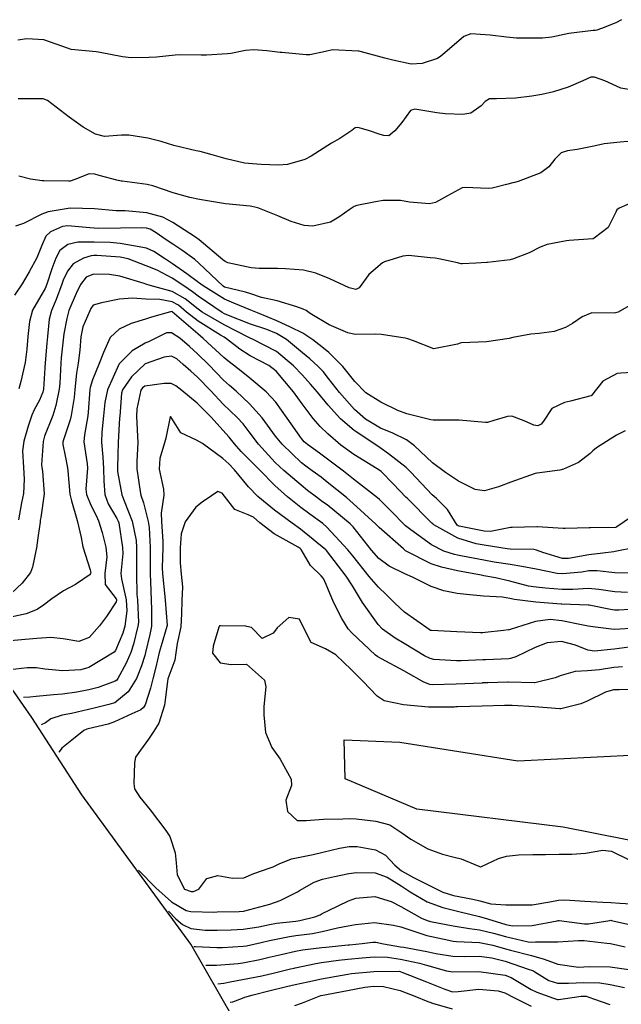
# Model space of a CAD drawing. Header units: metres. Extents: x 298520 to 308411, y 7433745 to 7450750.
# Drawn here: x 298866.9 to 298912.7, y 7449580.2 to 7449655.3 of the extents above; entities that cross this region are included whole.
import ezdxf

# ---------------------------------------------------------------- set-up
doc = ezdxf.new("R2010")
doc.units = ezdxf.units.M
doc.header["$LTSCALE"] = 10
for name, color, linetype in [('Area', 45, 'Continuous'), ('Curvas de Nivel 1m', 11, 'Continuous'), ('Curvas de Nivel 5m', 15, 'Continuous'), ('Hidrografia', 140, 'Continuous')]:
    doc.layers.add(name, color=color, linetype=linetype)

msp = doc.modelspace()

# ---------------------------------------------------------------- linework, layer by layer
at = {"layer": 'Area'}
msp.add_polyline3d([(298885.396, 7449575.26, 758.842), (298879.921, 7449584.782, 747.621), (298871.634, 7449596.172, 737.601), (298867.812, 7449602.074, 754.951), (298864.334, 7449607.057, 757.532)], dxfattribs=at)
at = {"layer": 'Curvas de Nivel 1m', "flags": 128}
for points, elevation in [([(298913.317, 7449649.983), (298912.697, 7449650.063), (298911.49, 7449650.622), (298910.707, 7449650.919), (298910.43, 7449650.911), (298909.81, 7449650.643), (298908.698, 7449650.14), (298907.581, 7449649.785), (298906.692, 7449649.589), (298905.914, 7449649.465), (298904.689, 7449649.323), (298903.236, 7449649.269), (298902.688, 7449649.248), (298902.361, 7449649.058), (298902.075, 7449648.736), (298901.263, 7449648.155), (298900.673, 7449648.078), (298899.323, 7449648.12), (298898.674, 7449648.191), (298897.008, 7449648.466), (298896.677, 7449648.377), (298896.015, 7449647.455), (298895.492, 7449646.812), (298895.015, 7449646.45), (298894.649, 7449646.47), (298894.369, 7449646.544), (298893.47, 7449646.838), (298892.656, 7449647.066), (298892.465, 7449647.043), (298892.197, 7449646.855), (298891.283, 7449646.227), (298890.643, 7449645.874), (298889.099, 7449644.893), (298888.63, 7449644.645), (298887.292, 7449644.247), (298886.626, 7449644.195), (298885.298, 7449644.261), (298884.626, 7449644.295), (298884.035, 7449644.357), (298882.63, 7449644.68), (298881.558, 7449644.981), (298880.637, 7449645.232), (298880.331, 7449645.3), (298878.643, 7449645.713), (298877.676, 7449645.996), (298876.651, 7449646.273), (298875.208, 7449646.501), (298874.654, 7449646.49), (298873.341, 7449646.391), (298872.655, 7449646.565), (298871.736, 7449647.099), (298870.671, 7449647.871), (298869.003, 7449649.127), (298868.684, 7449649.263), (298866.778, 7449649.253)], 749), ([(298913.234, 7449646.017), (298912.646, 7449645.958), (298911.439, 7449645.828), (298910.643, 7449645.655), (298909.377, 7449645.386), (298908.639, 7449645.294), (298908.159, 7449645.144), (298907.676, 7449644.67), (298907.219, 7449644.082), (298906.622, 7449643.625), (298904.876, 7449642.967), (298904.615, 7449642.877), (298904.484, 7449642.842), (298904.003, 7449642.716), (298902.897, 7449642.439), (298902.608, 7449642.412), (298900.848, 7449642.509), (298900.609, 7449642.463), (298899.509, 7449641.857), (298898.592, 7449641.356), (298898.126, 7449641.249), (298896.592, 7449641.384), (298895.903, 7449641.497), (298894.593, 7449641.501), (298894.015, 7449641.405), (298892.587, 7449641.123), (298892.386, 7449641.051), (298892.067, 7449640.855), (298891.207, 7449640.233), (298890.573, 7449639.843), (298889.231, 7449639.552), (298888.57, 7449639.593), (298887.584, 7449639.899), (298886.577, 7449640.331), (298885.037, 7449640.935), (298884.585, 7449641.056), (298884.45, 7449641.077), (298882.587, 7449641.258), (298882.263, 7449641.298), (298880.592, 7449641.571), (298879.85, 7449641.742), (298878.599, 7449642.101), (298877.026, 7449642.615), (298876.608, 7449642.72), (298874.7, 7449642.971), (298874.612, 7449642.987), (298874.291, 7449643.065), (298872.952, 7449643.421), (298872.617, 7449643.504), (298872.178, 7449643.534), (298871.081, 7449643.105), (298870.727, 7449642.993), (298870.611, 7449642.981), (298868.74, 7449643), (298868.611, 7449643.006), (298867.711, 7449643.144), (298866.814, 7449643.356)], 748), ([(298913.756, 7449641.438), (298912.587, 7449640.912), (298912.41, 7449640.787), (298912.33, 7449640.613), (298911.739, 7449639.451), (298910.678, 7449638.629), (298910.602, 7449638.59), (298910.562, 7449638.573), (298908.766, 7449638.45), (298908.559, 7449638.43), (298907.083, 7449638.146), (298906.552, 7449637.944), (298905.711, 7449637.527), (298904.538, 7449637.056), (298904.263, 7449636.987), (298902.534, 7449636.79), (298902.479, 7449636.785), (298901.653, 7449636.739), (298900.617, 7449636.674), (298900.542, 7449636.68), (298900.248, 7449636.754), (298898.84, 7449637.069), (298898.546, 7449637.104), (298898.186, 7449637.144), (298896.548, 7449637.317), (298896.087, 7449637.265), (298894.706, 7449636.818), (298894.591, 7449636.77), (298894.542, 7449636.741), (298893.5, 7449635.864), (298892.752, 7449634.846), (298892.512, 7449634.731), (298892.012, 7449634.855), (298890.523, 7449635.536), (298889.449, 7449635.967), (298888.532, 7449636.197), (298887.145, 7449636.303), (298886.534, 7449636.325), (298885.144, 7449636.324), (298884.534, 7449636.36), (298882.746, 7449636.761), (298882.541, 7449636.852), (298882.384, 7449636.972), (298880.558, 7449638.518), (298880.287, 7449638.721), (298879.849, 7449638.997), (298878.571, 7449639.823), (298877.79, 7449640.237), (298876.578, 7449640.555), (298874.927, 7449640.709), (298874.579, 7449640.717), (298874.243, 7449640.728), (298872.581, 7449640.869), (298870.774, 7449640.915), (298870.581, 7449640.902), (298869.053, 7449640.651), (298868.576, 7449640.471), (298867.181, 7449639.763), (298866.567, 7449639.542)], 747), ([(298913.514, 7449633.588), (298912.497, 7449632.992), (298912.197, 7449632.912), (298910.496, 7449632.93), (298909.769, 7449632.641), (298909.012, 7449632.125), (298908.48, 7449631.824), (298907.621, 7449631.523), (298906.473, 7449631.375), (298905.844, 7449631.317), (298904.468, 7449631.048), (298904.189, 7449630.991), (298902.463, 7449630.73), (298900.558, 7449630.653), (298900.462, 7449630.635), (298900.257, 7449630.549), (298898.457, 7449630.206), (298896.901, 7449630.796), (298896.465, 7449630.96), (298896.266, 7449631.002), (298894.47, 7449631.295), (298894.004, 7449631.301), (298892.47, 7449631.299), (298891.912, 7449631.415), (298890.48, 7449632.02), (298889.026, 7449632.892), (298888.712, 7449633.114), (298888.496, 7449633.218), (298888.016, 7449633.386), (298886.502, 7449633.867), (298885.318, 7449634.118), (298884.507, 7449634.387), (298884.089, 7449634.526), (298882.512, 7449634.908), (298882.395, 7449634.971), (298880.539, 7449636.726), (298880.227, 7449636.995), (298879.253, 7449637.713), (298878.555, 7449638.175), (298878.048, 7449638.508), (298877.3, 7449639.029), (298876.842, 7449639.312), (298876.566, 7449639.398), (298876.189, 7449639.422), (298874.566, 7449639.391), (298872.859, 7449639.378), (298872.566, 7449639.386), (298872.245, 7449639.415), (298870.568, 7449639.572), (298870.163, 7449639.518), (298869.229, 7449639.123), (298868.888, 7449638.798), (298868.552, 7449638.033), (298868.189, 7449637.135), (298867.605, 7449636.066), (298867.084, 7449635.151), (298866.504, 7449634.293)], 746), ([(298913.039, 7449623.95), (298912.383, 7449623.599), (298910.845, 7449622.633), (298910.578, 7449622.428), (298910.367, 7449622.219), (298909.487, 7449621.518), (298908.348, 7449621.014), (298908.063, 7449620.947), (298906.343, 7449620.718), (298906.312, 7449620.712), (298906.185, 7449620.682), (298904.336, 7449620.016), (298903.394, 7449619.658), (298902.329, 7449619.359), (298901.598, 7449619.469), (298900.336, 7449620.108), (298899.95, 7449620.367), (298899.349, 7449620.765), (298898.354, 7449621.508), (298896.987, 7449622.794), (298896.378, 7449623.267), (298895.337, 7449623.77), (298894.386, 7449624.157), (298893.243, 7449624.841), (298892.404, 7449625.576), (298891.261, 7449626.862), (298890.434, 7449627.937), (298890.017, 7449628.454), (298889.604, 7449628.883), (298888.994, 7449629.438), (298888.453, 7449629.902), (298887.226, 7449630.912), (298886.47, 7449631.369), (298885.738, 7449631.663), (298884.48, 7449632.086), (298882.681, 7449632.777), (298882.491, 7449632.867), (298882.317, 7449632.972), (298880.505, 7449634.223), (298880.059, 7449634.547), (298879.405, 7449635.007), (298878.521, 7449635.586), (298877.368, 7449636.194), (298876.535, 7449636.537), (298875.148, 7449637.054), (298874.544, 7449637.188), (298872.765, 7449637.306), (298872.545, 7449637.314), (298872.338, 7449637.299), (298871.741, 7449637.098), (298870.976, 7449636.666), (298870.528, 7449636.116), (298870.204, 7449635.426), (298870.093, 7449635.114), (298869.668, 7449633.952), (298869.32, 7449633.122), (298869.145, 7449632.465), (298869.01, 7449631.125), (298868.967, 7449630.624), (298868.843, 7449629.126), (298868.815, 7449628.75), (298868.713, 7449627.127), (298868.661, 7449626.886), (298868.41, 7449626.292), (298867.994, 7449625.541), (298867.816, 7449625.139), (298867.545, 7449624.303), (298867.201, 7449623.152), (298867.104, 7449622.414), (298867.167, 7449621.152), (298867.234, 7449620.257), (298867.169, 7449619.152), (298867.029, 7449618.439), (298866.805, 7449617.155)], 744), ([(298913.522, 7449617.386), (298912.4, 7449616.609), (298912.333, 7449616.579), (298912.302, 7449616.576), (298910.395, 7449616.545), (298910.301, 7449616.543), (298908.458, 7449616.501), (298908.301, 7449616.5), (298906.36, 7449616.621), (298906.302, 7449616.627), (298904.43, 7449616.579), (298904.301, 7449616.559), (298902.765, 7449616.256), (298902.296, 7449616.281), (298900.385, 7449616.666), (298900.302, 7449616.694), (298900.232, 7449616.751), (298899.495, 7449617.942), (298898.671, 7449618.775), (298898.476, 7449618.93), (298898.326, 7449619.067), (298896.708, 7449620.796), (298896.348, 7449621.137), (298894.997, 7449622.187), (298894.37, 7449622.653), (298894.098, 7449622.833), (298892.384, 7449623.956), (298891.341, 7449624.861), (298890.408, 7449625.89), (298889.588, 7449626.883), (298889.048, 7449627.509), (298888.436, 7449628.19), (298887.76, 7449628.907), (298886.454, 7449629.989), (298884.645, 7449630.938), (298884.464, 7449631.005), (298884.357, 7449631.049), (298882.479, 7449632.02), (298880.797, 7449632.987), (298880.495, 7449633.211), (298879.509, 7449634.011), (298878.508, 7449634.557), (298876.831, 7449635.037), (298876.514, 7449635.127), (298876.386, 7449635.17), (298874.523, 7449635.73), (298873.734, 7449635.863), (298872.525, 7449635.883), (298871.96, 7449635.657), (298871.531, 7449635.1), (298871.205, 7449634.404), (298870.637, 7449633.109), (298870.597, 7449633.004), (298870.487, 7449632.509), (298870.25, 7449631.337), (298870.22, 7449631.113), (298870.061, 7449629.502), (298870.033, 7449629.114), (298869.955, 7449627.587), (298869.907, 7449627.115), (298869.656, 7449625.866), (298869.407, 7449625.12), (298868.768, 7449623.526), (298868.667, 7449623.136), (298868.559, 7449621.341), (298868.571, 7449621.137), (298868.623, 7449620.862), (298868.761, 7449619.133), (298868.491, 7449617.324), (298868.46, 7449617.138), (298868.454, 7449616.984), (298868.285, 7449615.971), (298868.196, 7449615.219), (298868.187, 7449615.141), (298867.867, 7449613.533), (298867.711, 7449613.145), (298867.071, 7449612.325), (298866.237, 7449611.543)], 743), ([(298913.833, 7449615.041), (298912.275, 7449614.731), (298912.172, 7449614.714), (298911.349, 7449614.624), (298910.271, 7449614.477), (298908.731, 7449614.193), (298908.268, 7449614.204), (298906.751, 7449614.675), (298906.275, 7449614.852), (298906.069, 7449614.89), (298904.276, 7449614.926), (298904.045, 7449614.943), (298902.28, 7449615.216), (298901.693, 7449615.325), (298900.288, 7449615.763), (298898.446, 7449616.778), (298898.37, 7449616.846), (298898.304, 7449616.912), (298896.411, 7449618.799), (298896.324, 7449618.893), (298895.39, 7449619.87), (298894.446, 7449620.828), (298894.344, 7449620.91), (298894.138, 7449621.04), (298892.362, 7449622.129), (298891.364, 7449622.86), (298890.381, 7449623.703), (298889.786, 7449624.278), (298889.247, 7449624.887), (298888.409, 7449625.996), (298887.747, 7449626.907), (298886.439, 7449628.501), (298885.885, 7449628.926), (298884.45, 7449629.652), (298883.663, 7449630.16), (298882.659, 7449630.967), (298882.465, 7449631.093), (298882.195, 7449631.245), (298880.483, 7449632.313), (298879.615, 7449633.003), (298879.003, 7449633.518), (298878.501, 7449633.79), (298877.564, 7449633.968), (298876.502, 7449633.993), (298875.493, 7449634.06), (298874.502, 7449633.992), (298873.113, 7449633.695), (298872.497, 7449633.528), (298872.314, 7449633.272), (298872.232, 7449633.093), (298871.71, 7449631.869), (298871.54, 7449631.099), (298871.465, 7449630.093), (298871.338, 7449629.101), (298871.209, 7449628.329), (298871.095, 7449627.103), (298871.033, 7449626.485), (298870.81, 7449625.106), (298870.728, 7449624.769), (298870.379, 7449623.723), (298870.182, 7449623.113), (298870.168, 7449622.911), (298870.362, 7449622.037), (298870.54, 7449621.108), (298870.557, 7449620.901), (298870.716, 7449619.106), (298870.826, 7449618.596), (298871.277, 7449617.1), (298871.575, 7449615.805), (298871.714, 7449615.096), (298872.255, 7449613.346), (298872.3, 7449613.136), (298872.295, 7449613.089), (298872.252, 7449612.985), (298871.135, 7449612.211), (298870.239, 7449611.738), (298869.337, 7449611.123), (298868.716, 7449610.642), (298868.221, 7449610.328), (298867.376, 7449609.988), (298866.211, 7449609.729)], 742), ([(298913.758, 7449613.095), (298912.258, 7449613.114), (298910.898, 7449613.269), (298910.259, 7449613.255), (298909.728, 7449613.175), (298908.257, 7449613.036), (298907.86, 7449613.061), (298906.26, 7449613.382), (298905.172, 7449613.606), (298904.263, 7449613.745), (298903.057, 7449613.93), (298902.266, 7449614.079), (298900.631, 7449614.385), (298900.27, 7449614.455), (298900.028, 7449614.511), (298899.227, 7449614.766), (298898.28, 7449615.241), (298896.698, 7449616.395), (298896.302, 7449616.709), (298896.205, 7449616.801), (298895.261, 7449617.764), (298894.322, 7449618.695), (298894.166, 7449618.832), (298892.337, 7449620.266), (298891.575, 7449620.858), (298890.357, 7449621.788), (298889.729, 7449622.242), (298888.83, 7449622.893), (298888.581, 7449623.103), (298888.377, 7449623.351), (298887.286, 7449624.911), (298886.411, 7449626.133), (298885.667, 7449626.928), (298884.433, 7449627.952), (298883.888, 7449628.398), (298883.18, 7449628.959), (298882.758, 7449629.277), (298882.449, 7449629.539), (298880.881, 7449630.986), (298880.468, 7449631.336), (298878.515, 7449633.02), (298878.474, 7449633.039), (298878.391, 7449633.021), (298876.924, 7449632.598), (298876.484, 7449632.469), (298875.396, 7449632.134), (298874.472, 7449631.686), (298873.791, 7449631.07), (298873.285, 7449629.911), (298872.938, 7449629.083), (298872.43, 7449627.834), (298872.264, 7449627.252), (298872.236, 7449627.092), (298872.12, 7449625.369), (298872.089, 7449625.093), (298871.827, 7449623.647), (298871.788, 7449623.096), (298872.024, 7449621.425), (298872.049, 7449621.093), (298871.937, 7449619.485), (298871.989, 7449619.093), (298872.315, 7449618.272), (298872.71, 7449617.487), (298872.895, 7449617.081), (298873.185, 7449616.181), (298873.456, 7449615.072), (298873.524, 7449614.33), (298873.384, 7449613.073), (298873.396, 7449612.224), (298874.234, 7449611.124), (298874.261, 7449611.06), (298874.263, 7449611.029), (298874.231, 7449610.905), (298873.493, 7449609.791), (298872.979, 7449609.078), (298872.194, 7449608.169), (298871.409, 7449607.88), (298870.193, 7449608.083), (298869.252, 7449608.183), (298868.193, 7449608.101), (298867.314, 7449608.026), (298866.191, 7449607.93)], 741), ([(298914.221, 7449610.366), (298912.556, 7449610.271), (298912.22, 7449610.27), (298911.912, 7449610.307), (298910.291, 7449610.639), (298910.223, 7449610.651), (298908.224, 7449610.717), (298908.162, 7449610.722), (298906.226, 7449610.871), (298904.616, 7449611.083), (298904.237, 7449611.164), (298903.701, 7449611.253), (298902.239, 7449611.345), (298900.94, 7449611.449), (298900.241, 7449611.546), (298899.209, 7449611.732), (298898.246, 7449612.081), (298896.836, 7449612.794), (298896.255, 7449613.048), (298895.059, 7449613.616), (298894.267, 7449614.215), (298893.711, 7449614.836), (298892.3, 7449616.629), (298892.082, 7449616.852), (298890.317, 7449618.286), (298889.982, 7449618.538), (298889.513, 7449618.882), (298888.83, 7449619.395), (298888.336, 7449619.786), (298887.02, 7449620.913), (298886.359, 7449621.535), (298885.085, 7449622.933), (298884.382, 7449623.854), (298883.916, 7449624.475), (298883.471, 7449624.954), (298882.408, 7449625.979), (298881.447, 7449626.98), (298880.433, 7449628.024), (298879.926, 7449628.486), (298879.346, 7449629.006), (298878.867, 7449629.433), (298878.449, 7449629.643), (298877.908, 7449629.565), (298876.443, 7449629.04), (298875.422, 7449628.061), (298874.727, 7449627.057), (298874.656, 7449626.821), (298874.518, 7449625.059), (298874.508, 7449624.943), (298874.404, 7449623.06), (298874.401, 7449623.031), (298874.364, 7449622.15), (298874.337, 7449621.06), (298874.35, 7449620.847), (298874.684, 7449619.056), (298874.901, 7449618.47), (298875.46, 7449617.048), (298875.759, 7449615.567), (298875.799, 7449615.045), (298875.796, 7449613.506), (298875.781, 7449613.045), (298875.828, 7449611.453), (298875.861, 7449611.044), (298875.935, 7449609.314), (298875.905, 7449609.043), (298875.561, 7449607.674), (298875.351, 7449607.048), (298874.994, 7449606.228), (298874.374, 7449605.058), (298874.286, 7449604.933), (298874.16, 7449604.842), (298872.867, 7449604.368), (298872.149, 7449604.183), (298871.24, 7449604.006), (298870.144, 7449603.851), (298869.459, 7449603.804), (298868.141, 7449603.687), (298867.653, 7449603.632), (298867.173, 7449603.6)], 739), ([(298913.9, 7449608.899), (298912.205, 7449608.791), (298910.565, 7449608.993), (298910.207, 7449609.052), (298909.711, 7449609.142), (298908.211, 7449609.464), (298907.327, 7449609.554), (298906.21, 7449609.401), (298904.275, 7449608.781), (298904.204, 7449608.764), (298904.147, 7449608.767), (298903.771, 7449608.714), (298902.376, 7449608.554), (298902.201, 7449608.54), (298902.004, 7449608.536), (298900.201, 7449608.606), (298898.276, 7449608.706), (298898.202, 7449608.725), (298898.092, 7449608.781), (298896.223, 7449610.12), (298895.474, 7449610.811), (298894.852, 7449611.434), (298894.245, 7449612.013), (298893.531, 7449612.837), (298892.269, 7449614.412), (298891.894, 7449614.854), (298890.299, 7449616.596), (298889.992, 7449616.875), (298889.01, 7449617.59), (298888.315, 7449618.103), (298887.294, 7449618.91), (298886.336, 7449619.768), (298885.191, 7449620.932), (298884.361, 7449621.779), (298883.782, 7449622.364), (298883.264, 7449622.957), (298882.867, 7449623.452), (298882.383, 7449623.996), (298881.471, 7449624.979), (298880.409, 7449626.054), (298879.249, 7449627.008), (298878.786, 7449627.374), (298878.428, 7449627.559), (298877.9, 7449627.553), (298876.426, 7449627.346), (298876.237, 7449627.23), (298876.134, 7449627.043), (298875.826, 7449625.622), (298875.795, 7449625.046), (298875.881, 7449623.542), (298875.885, 7449623.045), (298875.808, 7449621.596), (298875.823, 7449621.045), (298876.06, 7449619.31), (298876.125, 7449619.042), (298876.317, 7449618.448), (298876.694, 7449617.036), (298876.758, 7449616.574), (298876.825, 7449615.034), (298876.827, 7449614.475), (298876.832, 7449613.034), (298876.856, 7449612.424), (298876.911, 7449611.033), (298876.94, 7449610.315), (298876.926, 7449609.033), (298876.819, 7449608.412), (298876.487, 7449607.037), (298876.422, 7449606.795), (298876.167, 7449606.009), (298875.9, 7449605.299), (298875.792, 7449605.044), (298875.164, 7449604.033), (298874.135, 7449603.206), (298874.038, 7449603.168), (298873.696, 7449603.074), (298872.457, 7449602.759), (298872.129, 7449602.681), (298870.842, 7449602.387), (298870.124, 7449602.249), (298869.272, 7449601.972), (298868.847, 7449601.664), (298868.523, 7449601.52)], 738), ([(298913.343, 7449607.447), (298912.19, 7449607.283), (298910.691, 7449607.135), (298910.189, 7449607.208), (298909.246, 7449607.596), (298908.195, 7449607.863), (298907.099, 7449607.766), (298906.19, 7449607.407), (298904.702, 7449606.702), (298904.31, 7449606.579), (298904.181, 7449606.561), (298902.428, 7449606.479), (298902.179, 7449606.467), (298900.542, 7449606.39), (298900.177, 7449606.392), (298898.443, 7449606.513), (298898.18, 7449606.57), (298897.743, 7449606.784), (298896.192, 7449607.716), (298895.519, 7449608.133), (298894.537, 7449608.825), (298894.208, 7449609.162), (298893.015, 7449610.842), (298892.246, 7449612.126), (298891.78, 7449612.855), (298890.272, 7449614.816), (298890.249, 7449614.847), (298890.221, 7449614.871), (298888.296, 7449616.435), (298887.655, 7449616.906), (298886.313, 7449617.903), (298885.741, 7449618.353), (298885.047, 7449618.933), (298884.334, 7449619.675), (298883.252, 7449620.957), (298882.821, 7449621.426), (298882.362, 7449621.838), (298880.827, 7449622.985), (298880.375, 7449623.234), (298879.168, 7449623.795), (298878.419, 7449625.02), (298878.393, 7449625.043), (298878.372, 7449625.042), (298878.354, 7449625.02), (298878.027, 7449623.373), (298877.937, 7449623.024), (298877.563, 7449621.826), (298877.524, 7449621.028), (298877.855, 7449619.5), (298877.877, 7449619.024), (298877.671, 7449617.665), (298877.686, 7449617.026), (298877.792, 7449615.513), (298877.796, 7449615.025), (298877.756, 7449613.527), (298877.773, 7449613.025), (298877.955, 7449611.303), (298877.982, 7449611.023), (298878.119, 7449609.107), (298878.111, 7449609.021), (298877.66, 7449607.554), (298877.524, 7449607.027), (298877.27, 7449605.925), (298877.047, 7449605.031), (298876.863, 7449604.316), (298876.443, 7449603.037), (298876.337, 7449602.831), (298876.129, 7449602.675), (298875.437, 7449602.361), (298874.12, 7449601.747), (298873.62, 7449601.573), (298872.114, 7449601.21), (298872.019, 7449601.186), (298871.767, 7449601.093), (298870.857, 7449600.347), (298870.092, 7449599.738), (298869.907, 7449599.473), (298869.863, 7449599.44)], 737), ([(298912.831, 7449605.945), (298912.172, 7449605.88), (298911.072, 7449605.724), (298910.168, 7449605.633), (298909.229, 7449605.587), (298908.162, 7449605.284), (298907.711, 7449605.114), (298906.154, 7449604.729), (298906.11, 7449604.724), (298904.154, 7449604.78), (298904.087, 7449604.778), (298902.575, 7449604.726), (298902.171, 7449604.712), (298902.153, 7449604.711), (298902.133, 7449604.71), (298900.151, 7449604.618), (298898.366, 7449604.563), (298898.151, 7449604.591), (298897.701, 7449604.785), (298896.165, 7449605.627), (298894.46, 7449606.545), (298894.181, 7449606.703), (298894.019, 7449606.832), (298892.2, 7449608.53), (298891.914, 7449608.853), (298891.438, 7449609.634), (298890.814, 7449610.864), (298890.247, 7449612.234), (298890.054, 7449612.676), (298889.871, 7449612.876), (298889.054, 7449613.682), (298888.338, 7449614.899), (298888.274, 7449614.969), (298888.11, 7449615.067), (298886.29, 7449616.076), (298885.182, 7449616.937), (298884.71, 7449617.347), (298884.309, 7449617.541), (298883.293, 7449617.936), (298882.497, 7449618.967), (298882.326, 7449619.189), (298881.998, 7449619.304), (298881.498, 7449618.978), (298880.797, 7449618.506), (298880.314, 7449618.119), (298879.505, 7449617.002), (298879.201, 7449616.094), (298879.116, 7449615.007), (298879.116, 7449613.862), (298879.206, 7449613.006), (298879.291, 7449612.052), (298879.238, 7449611.005), (298879.226, 7449609.997), (298879.18, 7449609.005), (298878.904, 7449607.723), (298878.791, 7449607.011), (298878.724, 7449606.463), (298878.193, 7449605.019), (298878.151, 7449604.825), (298877.944, 7449603.213), (298877.916, 7449603.022), (298877.487, 7449601.659), (298877.105, 7449601.03), (298876.708, 7449600.43), (298876.091, 7449599.6), (298875.72, 7449599.045), (298875.643, 7449598.611), (298875.6, 7449597.047), (298875.652, 7449596.639), (298876.053, 7449596.011), (298876.823, 7449595.032), (298878.02, 7449593.472), (298878.326, 7449593.015), (298878.745, 7449591.753), (298878.827, 7449591.007), (298878.902, 7449590.083), (298879.446, 7449588.998), (298879.961, 7449588.806), (298880.144, 7449588.805), (298880.554, 7449588.984), (298881.145, 7449589.809), (298881.979, 7449590.03), (298883.113, 7449589.821), (298883.977, 7449589.86), (298884.739, 7449590.182), (298885.988, 7449590.603), (298886.216, 7449590.692), (298886.658, 7449590.913), (298887.611, 7449591.289), (298887.998, 7449591.368), (298889.26, 7449591.628), (298890.002, 7449591.821), (298891.255, 7449592.111), (298892.007, 7449592.241), (298892.609, 7449592.242), (298894.004, 7449591.975), (298894.764, 7449591.582), (298895.495, 7449590.807), (298895.987, 7449590.397), (298896.903, 7449589.867), (298897.971, 7449589.341), (298899.14, 7449588.768), (298899.96, 7449588.499), (298901.438, 7449588.218), (298901.957, 7449588.09), (298902.803, 7449587.873), (298903.954, 7449587.799), (298904.869, 7449587.786), (298905.954, 7449587.791), (298907.309, 7449588.022), (298907.958, 7449588.145), (298908.447, 7449588.166), (298909.957, 7449588.082), (298911.327, 7449587.99), (298911.956, 7449587.966), (298912.629, 7449587.93), (298913.955, 7449587.842)], 736), ([(298875.933, 7449590.44), (298877.257, 7449589.094), (298878.45, 7449588.019), (298879.583, 7449587.359), (298879.946, 7449587.285), (298881.677, 7449587.241), (298881.946, 7449587.248), (298883.617, 7449587.282), (298883.947, 7449587.31), (298884.432, 7449587.427), (298885.952, 7449587.855), (298886.747, 7449588.12), (298887.961, 7449588.733), (298888.063, 7449588.797), (298888.226, 7449588.897), (298889.345, 7449589.513), (298889.976, 7449589.743), (298890.887, 7449589.959), (298891.983, 7449590.172), (298892.569, 7449590.259), (298893.984, 7449590.245), (298894.888, 7449589.907), (298895.97, 7449589.249), (298896.651, 7449588.793), (298897.955, 7449588.018), (298899.133, 7449587.586), (298899.949, 7449587.374), (298900.451, 7449587.256), (298901.945, 7449586.905), (298902.548, 7449586.724), (298903.939, 7449586.291), (298904.449, 7449586.194), (298905.938, 7449586.229), (298907.863, 7449586.582), (298907.942, 7449586.595), (298908.01, 7449586.591), (298909.938, 7449586.337), (298910.24, 7449586.334), (298911.88, 7449586.611), (298911.943, 7449586.617), (298911.997, 7449586.609), (298913.936, 7449586.155)], 737), ([(298878.223, 7449587.31), (298878.787, 7449586.738), (298879.288, 7449586.295), (298879.933, 7449585.992), (298881.038, 7449585.873), (298881.932, 7449585.859), (298883.013, 7449585.879), (298883.933, 7449585.942), (298885.126, 7449586.123), (298885.937, 7449586.297), (298886.468, 7449586.385), (298887.939, 7449586.549), (298888.242, 7449586.595), (298889.392, 7449586.886), (298889.785, 7449587.041), (298889.945, 7449587.127), (298890.431, 7449587.356), (298891.955, 7449588.094), (298892.503, 7449588.299), (298893.959, 7449588.423), (298895.194, 7449588.05), (298895.952, 7449587.676), (298897.522, 7449586.784), (298897.941, 7449586.588), (298898.2, 7449586.518), (298899.937, 7449586.191), (298901.185, 7449585.991), (298901.934, 7449585.884), (298903.006, 7449585.645), (298903.93, 7449585.385), (298905.644, 7449584.975), (298905.926, 7449584.956), (298906.215, 7449584.975), (298907.918, 7449584.967), (298909.481, 7449585.083), (298909.919, 7449585.072), (298911.651, 7449584.879), (298911.916, 7449584.843), (298913.036, 7449584.599)], 738), ([(298880.163, 7449584.62), (298880.289, 7449584.615), (298881.916, 7449584.539), (298882.34, 7449584.543), (298883.918, 7449584.639), (298884.186, 7449584.679), (298885.294, 7449584.929), (298885.924, 7449585.068), (298887.45, 7449585.382), (298887.928, 7449585.45), (298889.209, 7449585.609), (298889.932, 7449585.757), (298891.118, 7449586.045), (298891.936, 7449586.191), (298892.493, 7449586.289), (298893.939, 7449586.453), (298895.382, 7449586.253), (298895.936, 7449586.108), (298896.933, 7449585.79), (298897.93, 7449585.466), (298899.602, 7449585.087), (298899.926, 7449585.028), (298900.173, 7449585.003), (298901.925, 7449584.91), (298902.941, 7449584.72), (298903.919, 7449584.436), (298904.3, 7449584.324), (298905.911, 7449583.926), (298906.876, 7449583.649), (298907.899, 7449583.268), (298909.49, 7449583.051), (298909.897, 7449583.06), (298910.342, 7449583.078), (298911.898, 7449583.069), (298913.686, 7449582.802)], 739), ([(298882.003, 7449581.78), (298882.451, 7449581.82), (298882.925, 7449581.918), (298883.884, 7449582.097), (298885.344, 7449582.385), (298885.889, 7449582.514), (298886.218, 7449582.588), (298887.538, 7449582.904), (298887.822, 7449582.972), (298887.894, 7449582.988), (298889.458, 7449583.326), (298889.901, 7449583.402), (298891.197, 7449583.567), (298891.905, 7449583.648), (298892.993, 7449583.753), (298893.908, 7449583.817), (298894.932, 7449583.791), (298895.906, 7449583.648), (298897.355, 7449583.332), (298897.899, 7449583.198), (298899.424, 7449582.765), (298899.892, 7449582.674), (298901.879, 7449582.717), (298903.89, 7449582.42), (298904.345, 7449582.249), (298905.879, 7449581.339), (298906.318, 7449581.124), (298907.588, 7449580.664), (298907.872, 7449580.583), (298907.951, 7449580.58), (298908.491, 7449580.654), (298909.696, 7449580.821), (298909.875, 7449580.835), (298910.055, 7449580.818), (298910.636, 7449580.629), (298911.867, 7449580.195)], 741), ([(298882.933, 7449580.36), (298883.144, 7449580.39), (298883.869, 7449580.683), (298884.062, 7449580.755), (298884.672, 7449580.938), (298885.876, 7449581.237), (298887.231, 7449581.555), (298887.881, 7449581.705), (298888.843, 7449581.931), (298889.886, 7449582.152), (298891.469, 7449582.437), (298891.89, 7449582.513), (298892.178, 7449582.559), (298893.892, 7449582.703), (298895.818, 7449582.727), (298895.892, 7449582.712), (298896.027, 7449582.663), (298897.884, 7449581.927), (298899.284, 7449581.361), (298899.877, 7449581.171), (298900.306, 7449581.183), (298901.879, 7449581.37), (298903.363, 7449581.23), (298903.877, 7449581.075), (298904.609, 7449580.703), (298905.864, 7449580.07)], 742), ([(298887.861, 7449580.109), (298888.437, 7449580.322), (298889.83, 7449580.88), (298889.864, 7449580.889), (298891.877, 7449581.266), (298893.203, 7449581.513), (298893.88, 7449581.587), (298894.618, 7449581.557), (298895.878, 7449581.266), (298897.124, 7449580.787), (298897.868, 7449580.476), (298898.344, 7449580.297), (298899.859, 7449579.852)], 743)]:
    msp.add_lwpolyline(points, dxfattribs=dict(at, elevation=elevation))
at = {"layer": 'Curvas de Nivel 5m', "flags": 128}
for points, elevation in [([(298912.76, 7449655.296), (298912.319, 7449655.053), (298911.237, 7449654.625), (298910.872, 7449654.508), (298910.751, 7449654.484), (298910.594, 7449654.475), (298908.749, 7449654.246), (298907.447, 7449653.972), (298906.745, 7449653.893), (298905.56, 7449653.877), (298904.745, 7449653.892), (298903.993, 7449653.959), (298902.747, 7449654.124), (298901.286, 7449654.206), (298900.746, 7449654.016), (298899.304, 7449652.771), (298898.998, 7449652.507), (298898.726, 7449652.344), (298897.565, 7449651.947), (298896.719, 7449651.898), (298895.334, 7449652.203), (298894.726, 7449652.369), (298892.93, 7449652.847), (298892.769, 7449652.885), (298892.733, 7449652.896), (298892.685, 7449652.899), (298890.734, 7449652.986), (298890.626, 7449652.979), (298890.207, 7449652.875), (298889.001, 7449652.616), (298888.729, 7449652.611), (298886.858, 7449652.791), (298886.731, 7449652.806), (298885.733, 7449652.93), (298884.733, 7449652.988), (298884.088, 7449652.95), (298882.97, 7449652.726), (298882.729, 7449652.699), (298881.13, 7449652.583), (298880.727, 7449652.583), (298879.106, 7449652.628), (298878.727, 7449652.602), (298877.311, 7449652.445), (298876.724, 7449652.417), (298875.39, 7449652.386), (298874.724, 7449652.452), (298873.011, 7449652.804), (298872.729, 7449652.848), (298870.823, 7449653.017), (298870.732, 7449653.052), (298870.616, 7449653.111), (298868.739, 7449653.765), (298867.434, 7449653.844), (298866.739, 7449653.744)], 750), ([(298914.441, 7449628.448), (298912.703, 7449628.345), (298912.44, 7449628.303), (298911.324, 7449627.731), (298910.462, 7449626.63), (298910.444, 7449626.609), (298910.423, 7449626.604), (298908.861, 7449626.21), (298908.414, 7449626.091), (298907.437, 7449625.64), (298906.803, 7449624.676), (298906.629, 7449624.439), (298906.389, 7449624.329), (298906.071, 7449624.366), (298905.344, 7449624.696), (298904.398, 7449625.063), (298904.071, 7449625.04), (298903.039, 7449624.724), (298902.536, 7449624.584), (298902.391, 7449624.571), (298900.393, 7449624.75), (298898.393, 7449624.758), (298898.229, 7449624.782), (298896.4, 7449625.25), (298895.715, 7449625.499), (298894.412, 7449626.127), (298893.282, 7449626.841), (298892.432, 7449627.71), (298891.516, 7449628.859), (298890.453, 7449629.904), (298889.925, 7449630.346), (298889.238, 7449630.888), (298888.47, 7449631.383), (298887.533, 7449631.854), (298886.484, 7449632.339), (298885.02, 7449632.935), (298884.495, 7449633.146), (298883.209, 7449633.668), (298882.503, 7449633.983), (298880.862, 7449634.987), (298880.517, 7449635.244), (298879.622, 7449635.908), (298878.538, 7449636.677), (298878.005, 7449637.025), (298877.122, 7449637.605), (298876.551, 7449637.87), (298875.551, 7449638.052), (298874.555, 7449638.22), (298873.779, 7449638.296), (298872.555, 7449638.333), (298871.331, 7449638.327), (298870.553, 7449638.147), (298869.958, 7449637.706), (298869.638, 7449637.119), (298869.345, 7449636.307), (298868.96, 7449635.126), (298868.835, 7449634.801), (298868.504, 7449634.235), (298867.856, 7449633.14), (298867.624, 7449632.282), (298867.514, 7449631.144), (298867.436, 7449630.168), (298867.313, 7449629.147), (298866.969, 7449627.692), (298866.815, 7449627.154)], 745), ([(298913.223, 7449611.616), (298912.239, 7449611.667), (298911.021, 7449611.848), (298910.242, 7449611.908), (298909.048, 7449611.845), (298908.241, 7449611.843), (298906.973, 7449611.942), (298906.243, 7449612.007), (298905.665, 7449612.106), (298904.251, 7449612.47), (298903.167, 7449612.721), (298902.255, 7449612.894), (298902.051, 7449612.936), (298900.258, 7449613.275), (298899.032, 7449613.54), (298898.263, 7449613.81), (298896.304, 7449614.8), (298896.273, 7449614.819), (298896.136, 7449614.942), (298894.299, 7449616.578), (298894.028, 7449616.833), (298892.319, 7449618.409), (298891.789, 7449618.855), (298890.334, 7449620.026), (298889.857, 7449620.396), (298889.189, 7449620.887), (298888.702, 7449621.241), (298888.359, 7449621.512), (298886.896, 7449622.915), (298886.379, 7449623.546), (298885.368, 7449624.93), (298884.409, 7449625.998), (298883.387, 7449626.956), (298882.87, 7449627.406), (298882.431, 7449627.813), (298881.299, 7449628.981), (298880.451, 7449629.801), (298879.82, 7449630.363), (298879.097, 7449631.01), (298878.469, 7449631.411), (298878.081, 7449631.412), (298877.313, 7449631.031), (298876.753, 7449630.744), (298876.459, 7449630.621), (298875.45, 7449630.053), (298874.48, 7449629.06), (298874.463, 7449629.04), (298874.442, 7449629.006), (298873.583, 7449627.073), (298873.372, 7449626.112), (298873.281, 7449625.077), (298873.147, 7449623.845), (298873.136, 7449623.079), (298873.228, 7449621.944), (298873.283, 7449621.076), (298873.307, 7449620.107), (298873.382, 7449619.074), (298873.628, 7449618.382), (298874.305, 7449617.266), (298874.404, 7449617.059), (298874.441, 7449616.918), (298874.733, 7449615.055), (298874.747, 7449614.576), (298874.599, 7449613.057), (298874.642, 7449612.664), (298875.008, 7449611.052), (298875.065, 7449610.207), (298874.894, 7449609.053), (298874.742, 7449608.51), (298874.184, 7449607.179), (298874.094, 7449607.061), (298872.171, 7449605.904), (298871.556, 7449605.709), (298870.168, 7449605.634), (298868.812, 7449605.773), (298868.17, 7449605.863), (298867.461, 7449605.856), (298866.168, 7449605.708)], 740), ([(298914.149, 7449604.221), (298912.571, 7449604.184), (298912.149, 7449604.188), (298911.552, 7449604.024), (298910.14, 7449603.315), (298909.66, 7449603.123), (298908.134, 7449602.733), (298908.065, 7449602.729), (298906.135, 7449602.9), (298904.43, 7449603), (298904.136, 7449603.005), (298903.847, 7449603.002), (298902.135, 7449602.953), (298900.263, 7449602.886), (298900.134, 7449602.883), (298900.018, 7449602.877), (298898.134, 7449602.856), (298898.059, 7449602.856), (298896.135, 7449603.055), (298894.678, 7449603.362), (298894.142, 7449603.696), (298893.049, 7449604.841), (298892.166, 7449605.728), (298890.984, 7449606.862), (298890.187, 7449607.317), (298889.101, 7449607.795), (298888.557, 7449608.895), (298888.213, 7449609.579), (298887.407, 7449609.717), (298886.507, 7449608.917), (298886.39, 7449608.729), (298886.199, 7449608.51), (298885.363, 7449608.101), (298884.555, 7449608.945), (298884.204, 7449609.027), (298884.121, 7449609.035), (298882.205, 7449609.081), (298882.112, 7449609.064), (298882.077, 7449608.971), (298881.634, 7449607.53), (298881.597, 7449606.976), (298882.172, 7449606.249), (298882.999, 7449606.133), (298884.171, 7449606.149), (298885.54, 7449604.929), (298885.639, 7449604.419), (298885.505, 7449602.929), (298885.486, 7449602.289), (298885.617, 7449600.927), (298886.096, 7449599.782), (298886.734, 7449598.913), (298887.59, 7449597.382), (298887.609, 7449596.905), (298887.185, 7449595.775), (298887.297, 7449594.907), (298888.033, 7449594.234), (298888.712, 7449594.214), (298890.034, 7449594.317), (298891.53, 7449594.359), (298892.028, 7449594.368), (298892.533, 7449594.339), (298894.026, 7449594.171), (298895.098, 7449593.888), (298896.018, 7449593.295), (298896.69, 7449592.793), (298898.006, 7449592.075), (298899.122, 7449591.649), (298900, 7449591.438), (298900.539, 7449591.292), (298901.894, 7449590.731), (298901.992, 7449590.698), (298902.024, 7449590.698), (298902.087, 7449590.729), (298903.381, 7449591.334), (298904.001, 7449591.513), (298904.901, 7449591.596), (298906.002, 7449591.622), (298906.964, 7449591.637), (298908.003, 7449591.666), (298908.984, 7449591.669), (298910.004, 7449591.738), (298911.347, 7449591.961), (298912.006, 7449591.891), (298913.405, 7449591.19)], 735), ([(298881.083, 7449583.2), (298881.687, 7449583.181), (298881.896, 7449583.184), (298883.541, 7449583.311), (298883.899, 7449583.361), (298885.203, 7449583.63), (298885.906, 7449583.794), (298886.814, 7449584.006), (298887.913, 7449584.262), (298888.449, 7449584.36), (298889.918, 7449584.542), (298890.219, 7449584.575), (298891.921, 7449584.73), (298892.029, 7449584.741), (298893.004, 7449584.839), (298893.815, 7449584.94), (298893.924, 7449584.952), (298894.03, 7449584.934), (298894.613, 7449584.82), (298895.92, 7449584.601), (298896.156, 7449584.561), (298897.915, 7449584.222), (298898.608, 7449584.078), (298899.91, 7449583.886), (298900.792, 7449583.864), (298901.91, 7449583.868), (298902.873, 7449583.756), (298903.905, 7449583.486), (298905.726, 7449582.861), (298905.895, 7449582.813), (298905.989, 7449582.784), (298906.148, 7449582.686), (298907.227, 7449582.01), (298907.885, 7449581.819), (298908.723, 7449581.813), (298909.885, 7449581.862), (298911.097, 7449581.834), (298911.884, 7449581.711), (298912.987, 7449581.494)], 740)]:
    msp.add_lwpolyline(points, dxfattribs=dict(at, elevation=elevation))
at = {"layer": 'Hidrografia'}
msp.add_lwpolyline([(298917.689, 7449591.873), (298908.303, 7449593.716), (298897.152, 7449595.078), (298891.697, 7449597.401), (298891.617, 7449600.366), (298895.869, 7449600.206), (298904.853, 7449598.763), (298913.918, 7449599.244), (298923.545, 7449601.167), (298928.679, 7449603.731), (298932.369, 7449605.013), (298935.096, 7449603.25), (298934.535, 7449598.603), (298932.289, 7449595.799), (298925.71, 7449593.636)], close=True, dxfattribs=at)

doc.saveas('drawing.dxf')
